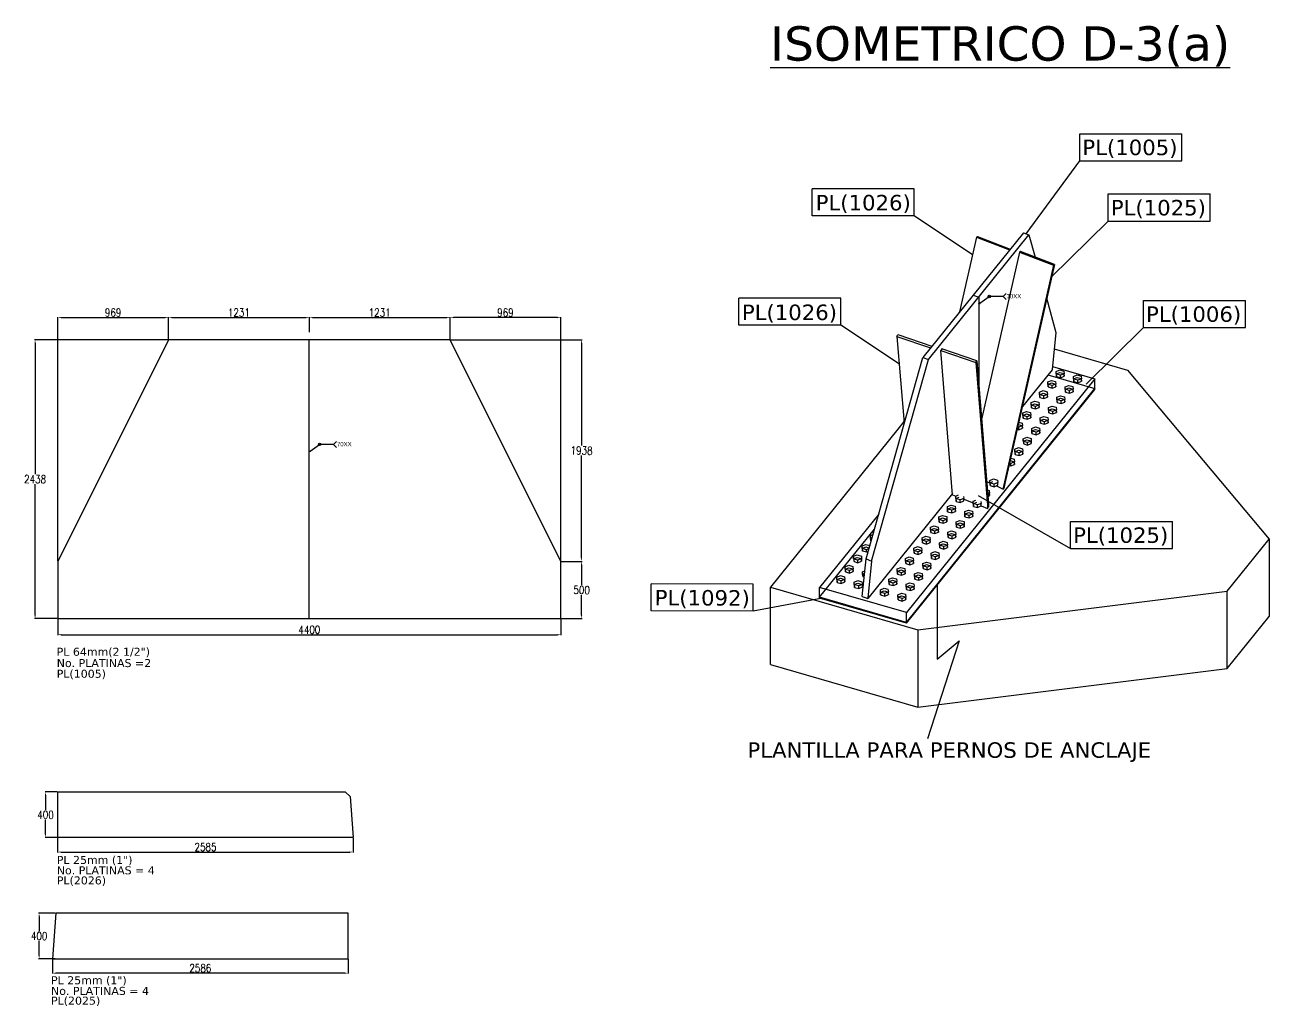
# Model space of a CAD drawing. Header units: millimetres. Extents: x 1541 to 289025, y -12015 to 47026.
# Drawn here: x 67453 to 78333, y 4007 to 12585 of the extents above; entities that cross this region are included whole.
import ezdxf
from ezdxf.enums import TextEntityAlignment as Align

# ---------------------------------------------------------------- set-up
doc = ezdxf.new("R2010")
doc.units = ezdxf.units.MM
doc.header["$LTSCALE"] = 0.1
doc.layers.get('0').update_dxf_attribs({"color": 255})
for name, color, linetype in [('COTAS', 8, 'Continuous'), ('PLATINA', 5, 'Continuous'), ('PLATINAS', 5, 'Continuous'), ('TEXTO GENERAL', 3, 'Continuous'), ('TEXTO GENRAL', 3, 'Continuous'), ('TITULO', 3, 'Continuous')]:
    doc.layers.add(name, color=color, linetype=linetype)
doc.styles.add('CNI_COTAS', font='romans.shx', dxfattribs={"width": 0.8})
doc.styles.add('ROMANS', font='DINGRAFO.SHX')
doc.styles.add('TEXTO GENERAL', font='verdana.ttf', dxfattribs={"height": 0.9})
doc.styles.add('VERDANA', font='verdana.ttf')
doc.dimstyles.new('1.3', dxfattribs={"dimscale": 0, "dimtxt": 50, "dimasz": 30, "dimexe": 4, "dimexo": 4, "dimgap": 9, "dimtad": 1, "dimdec": 0, "dimzin": 4, "dimdsep": 46, "dimtxsty": 'CNI_COTAS', "dimcen": 0, "dimclrd": 256, "dimclrt": 3, "dimadec": 0, "dimazin": 0, "dimtfac": 1, "dimtdec": 0, "dimtmove": 2, "dimatfit": 0, "dimfxl": 0.05, "dimtolj": 1, "dimtzin": 0, "dimarcsym": 0})

# ---------------------------------------------------------------- blocks, each defined once
blk = doc.blocks.new('*D3130')
at = {"layer": 'COTAS', "color": 0, "lineweight": -2, "transparency": 16777216}
for p, q in [((67735, 5880), (67629, 5880)), ((67735, 5480), (67629, 5480))]:
    blk.add_line(p, q, dxfattribs=at)
at = {"layer": 'COTAS', "lineweight": -2, "transparency": 16777216}
for p, q in [((67633, 5850), (67633, 5724)), ((67633, 5510), (67633, 5636))]:
    blk.add_line(p, q, dxfattribs=at)
at = {"layer": 'COTAS', "transparency": 16777216}
for points in [[(67628, 5850), (67638, 5850), (67633, 5880)], [(67628, 5510), (67638, 5510), (67633, 5480)]]:
    blk.add_solid(points, dxfattribs=at)
at = {"layer": 'Defpoints', "color": 0, "transparency": 16777216}
for p in [(67633, 5880), (67739, 5880), (67739, 5480)]:
    blk.add_point(p, dxfattribs=at)
at = {"layer": 'COTAS', "color": 3, "transparency": 16777216, "insert": (67633, 5680), "char_height": 70, "attachment_point": 5, "rotation": 0.2, "style": 'CNI_COTAS'}
blk.add_mtext('\\A1;400', dxfattribs=at)
blk = doc.blocks.new('*D3131')
at = {"layer": 'COTAS', "color": 0, "lineweight": -2, "transparency": 16777216}
for p, q in [((67739, 5476), (67739, 5350)), ((70324, 5476), (70324, 5350))]:
    blk.add_line(p, q, dxfattribs=at)
at = {"layer": 'COTAS', "lineweight": -2, "transparency": 16777216}
blk.add_line((67769, 5354), (70294, 5354), dxfattribs=at)
at = {"layer": 'COTAS', "transparency": 16777216}
for points in [[(67769, 5359), (67769, 5349), (67739, 5354)], [(70294, 5359), (70294, 5349), (70324, 5354)]]:
    blk.add_solid(points, dxfattribs=at)
at = {"layer": 'Defpoints', "color": 0, "transparency": 16777216}
for p in [(67739, 5480), (70324, 5480), (70324, 5354)]:
    blk.add_point(p, dxfattribs=at)
at = {"layer": 'COTAS', "color": 3, "transparency": 16777216, "insert": (69032, 5398), "char_height": 70, "attachment_point": 5, "style": 'CNI_COTAS'}
blk.add_mtext('\\A1;2585', dxfattribs=at)
blk = doc.blocks.new('*D3132')
at = {"layer": 'COTAS', "color": 0, "lineweight": -2, "ltscale": 1.5, "transparency": 16777216}
for p, q in [((67694, 4416), (67694, 4291)), ((70280, 4416), (70280, 4291))]:
    blk.add_line(p, q, dxfattribs=at)
at = {"layer": 'COTAS', "lineweight": -2, "ltscale": 1.5, "transparency": 16777216}
blk.add_line((70250, 4295), (67724, 4295), dxfattribs=at)
at = {"layer": 'COTAS', "ltscale": 1.5, "transparency": 16777216}
for points in [[(67724, 4300), (67724, 4290), (67694, 4295)], [(70250, 4300), (70250, 4290), (70280, 4295)]]:
    blk.add_solid(points, dxfattribs=at)
at = {"layer": 'Defpoints', "color": 0, "ltscale": 1.5, "transparency": 16777216}
for p in [(67694, 4420), (70280, 4420), (67694, 4295)]:
    blk.add_point(p, dxfattribs=at)
at = {"layer": 'COTAS', "color": 3, "ltscale": 1.5, "transparency": 16777216, "insert": (68987, 4339), "char_height": 70, "attachment_point": 5, "style": 'CNI_COTAS'}
blk.add_mtext('\\A1;2586', dxfattribs=at)
blk = doc.blocks.new('*D3133')
at = {"layer": 'COTAS', "color": 0, "lineweight": -2, "ltscale": 1.5, "transparency": 16777216}
for p, q in [((67718, 4820), (67573, 4820)), ((67718, 4420), (67573, 4420))]:
    blk.add_line(p, q, dxfattribs=at)
at = {"layer": 'COTAS', "lineweight": -2, "ltscale": 1.5, "transparency": 16777216}
for p, q in [((67577, 4790), (67577, 4664)), ((67577, 4450), (67577, 4576))]:
    blk.add_line(p, q, dxfattribs=at)
at = {"layer": 'COTAS', "ltscale": 1.5, "transparency": 16777216}
for points in [[(67572, 4790), (67582, 4790), (67577, 4820)], [(67572, 4450), (67582, 4450), (67577, 4420)]]:
    blk.add_solid(points, dxfattribs=at)
at = {"layer": 'Defpoints', "color": 0, "ltscale": 1.5, "transparency": 16777216}
for p in [(67722, 4820), (67577, 4420), (67722, 4420)]:
    blk.add_point(p, dxfattribs=at)
at = {"layer": 'COTAS', "color": 3, "ltscale": 1.5, "transparency": 16777216, "insert": (67577, 4620), "char_height": 70, "attachment_point": 5, "rotation": 359, "style": 'CNI_COTAS'}
blk.add_mtext('\\A1;400', dxfattribs=at)
blk = doc.blocks.new('Bolt-72233426-1631 - 1471')
at = {"color": 7, "linetype": 'Continuous'}
for p, q in [((4476, 12638), (4515, 12653)), ((4515, 12653), (4556, 12641)), ((4389, 12530), (4428, 12545)), ((4389, 12503), (4389, 12530)), ((4393, 12502), (4389, 12530)), ((4428, 12545), (4469, 12533)), ((4469, 12533), (4473, 12506)), ((4476, 12611), (4476, 12638)), ((4480, 12610), (4476, 12638)), ((4476, 12611), (4515, 12627)), ((4476, 12611), (4480, 12584)), ((4480, 12584), (4480, 12610)), ((4521, 12598), (4480, 12610)), ((4480, 12584), (4521, 12572)), ((4515, 12627), (4556, 12615)), ((4560, 12614), (4521, 12598)), ((4521, 12572), (4521, 12598)), ((4521, 12572), (4560, 12587)), ((4556, 12641), (4560, 12614)), ((4556, 12615), (4560, 12587)), ((4560, 12587), (4560, 12614)), ((4657, 12586), (4695, 12601)), ((4657, 12559), (4657, 12586)), ((4660, 12558), (4657, 12586)), ((4657, 12559), (4695, 12575)), ((4657, 12559), (4660, 12532)), ((4660, 12532), (4660, 12558)), ((4702, 12546), (4660, 12558)), ((4660, 12532), (4702, 12520)), ((4695, 12601), (4736, 12589)), ((4695, 12575), (4736, 12563)), ((4740, 12562), (4702, 12546)), ((4702, 12520), (4702, 12546)), ((4702, 12520), (4740, 12535)), ((4736, 12589), (4740, 12562)), ((4736, 12563), (4740, 12535)), ((4740, 12535), (4740, 12562)), ((4303, 12422), (4341, 12438)), ((4303, 12396), (4303, 12422)), ((4306, 12395), (4303, 12422)), ((4303, 12396), (4341, 12411)), ((4303, 12396), (4306, 12368)), ((4306, 12368), (4306, 12395)), ((4348, 12383), (4306, 12395)), ((4341, 12438), (4382, 12426)), ((4341, 12411), (4382, 12399)), ((4386, 12398), (4348, 12383)), ((4382, 12426), (4386, 12398)), ((4382, 12399), (4386, 12372)), ((4386, 12372), (4386, 12398)), ((4389, 12503), (4428, 12519)), ((4389, 12503), (4393, 12476)), ((4393, 12476), (4393, 12502)), ((4435, 12490), (4393, 12502)), ((4393, 12476), (4435, 12464)), ((4428, 12519), (4469, 12507)), ((4473, 12506), (4435, 12490)), ((4435, 12464), (4435, 12490)), ((4435, 12464), (4473, 12479)), ((4469, 12507), (4473, 12479)), ((4473, 12479), (4473, 12506)), ((4570, 12478), (4608, 12493)), ((4570, 12451), (4570, 12478)), ((4573, 12450), (4570, 12478)), ((4570, 12451), (4608, 12467)), ((4570, 12451), (4573, 12424)), ((4573, 12424), (4573, 12450)), ((4615, 12438), (4573, 12450)), ((4573, 12424), (4615, 12412)), ((4608, 12493), (4649, 12481)), ((4608, 12467), (4649, 12455)), ((4653, 12454), (4615, 12438)), ((4615, 12412), (4615, 12438)), ((4615, 12412), (4653, 12427)), ((4649, 12481), (4653, 12454)), ((4649, 12455), (4653, 12427)), ((4653, 12427), (4653, 12454)), ((4216, 12314), (4254, 12330)), ((4216, 12288), (4216, 12314)), ((4219, 12287), (4216, 12314)), ((4216, 12288), (4254, 12303)), ((4216, 12288), (4219, 12260)), ((4219, 12260), (4219, 12287)), ((4261, 12275), (4219, 12287)), ((4254, 12330), (4295, 12318)), ((4254, 12303), (4295, 12291)), ((4299, 12290), (4261, 12275)), ((4261, 12248), (4261, 12275)), ((4261, 12248), (4299, 12264)), ((4295, 12318), (4299, 12290)), ((4295, 12291), (4299, 12264)), ((4299, 12264), (4299, 12290)), ((4306, 12368), (4348, 12356)), ((4348, 12356), (4348, 12383)), ((4348, 12356), (4386, 12372)), ((4396, 12262), (4434, 12278)), ((4396, 12236), (4396, 12262)), ((4399, 12235), (4396, 12262)), ((4434, 12278), (4476, 12266)), ((4476, 12266), (4479, 12238)), ((4483, 12370), (4521, 12386)), ((4483, 12344), (4483, 12370)), ((4486, 12343), (4483, 12370)), ((4483, 12344), (4521, 12359)), ((4483, 12344), (4486, 12316)), ((4486, 12316), (4486, 12343)), ((4528, 12331), (4486, 12343)), ((4486, 12316), (4528, 12304)), ((4521, 12386), (4563, 12374)), ((4521, 12359), (4563, 12347)), ((4566, 12346), (4528, 12331)), ((4528, 12304), (4528, 12331)), ((4528, 12304), (4566, 12320)), ((4563, 12374), (4566, 12346)), ((4563, 12347), (4566, 12320)), ((4566, 12320), (4566, 12346)), ((4129, 12207), (4167, 12222)), ((4129, 12180), (4129, 12207)), ((4132, 12179), (4129, 12207)), ((4129, 12180), (4167, 12196)), ((4129, 12180), (4132, 12153)), ((4132, 12153), (4132, 12179)), ((4174, 12167), (4132, 12179)), ((4132, 12153), (4174, 12141)), ((4167, 12222), (4209, 12210)), ((4167, 12196), (4209, 12184)), ((4212, 12183), (4174, 12167)), ((4174, 12141), (4174, 12167)), ((4174, 12141), (4212, 12156)), ((4209, 12210), (4212, 12183)), ((4209, 12184), (4212, 12156)), ((4212, 12156), (4212, 12183)), ((4219, 12260), (4261, 12248)), ((4309, 12155), (4347, 12170)), ((4309, 12128), (4309, 12155)), ((4312, 12127), (4309, 12155)), ((4309, 12128), (4347, 12144)), ((4347, 12170), (4389, 12158)), ((4347, 12144), (4389, 12132)), ((4389, 12158), (4392, 12131)), ((4396, 12236), (4434, 12251)), ((4396, 12236), (4399, 12208)), ((4399, 12208), (4399, 12235)), ((4441, 12223), (4399, 12235)), ((4399, 12208), (4441, 12196)), ((4434, 12251), (4476, 12239)), ((4479, 12238), (4441, 12223)), ((4441, 12196), (4441, 12223)), ((4441, 12196), (4479, 12212)), ((4476, 12239), (4479, 12212)), ((4479, 12212), (4479, 12238)), ((4072, 12037), (4087, 12033)), ((4087, 12059), (4078, 12062)), ((4083, 12087), (4122, 12076)), ((4125, 12075), (4087, 12059)), ((4087, 12033), (4087, 12059)), ((4087, 12033), (4125, 12048)), ((4089, 12112), (4122, 12102)), ((4122, 12102), (4125, 12075)), ((4122, 12076), (4125, 12048)), ((4125, 12048), (4125, 12075)), ((4222, 12047), (4260, 12062)), ((4222, 12020), (4222, 12047)), ((4225, 12019), (4222, 12047)), ((4222, 12020), (4260, 12036)), ((4222, 12020), (4225, 11993)), ((4225, 11993), (4225, 12019)), ((4267, 12007), (4225, 12019)), ((4260, 12062), (4302, 12050)), ((4260, 12036), (4302, 12024)), ((4305, 12023), (4267, 12007)), ((4267, 11981), (4267, 12007)), ((4302, 12050), (4305, 12023)), ((4302, 12024), (4305, 11996)), ((4305, 11996), (4305, 12023)), ((4309, 12128), (4312, 12101)), ((4312, 12101), (4312, 12127)), ((4354, 12115), (4312, 12127)), ((4312, 12101), (4354, 12089)), ((4392, 12131), (4354, 12115)), ((4354, 12089), (4354, 12115)), ((4354, 12089), (4392, 12104)), ((4389, 12132), (4392, 12104)), ((4392, 12104), (4392, 12131)), ((4135, 11939), (4173, 11955)), ((4135, 11913), (4135, 11939)), ((4139, 11911), (4135, 11939)), ((4135, 11913), (4173, 11928)), ((4135, 11913), (4139, 11885)), ((4139, 11885), (4139, 11911)), ((4180, 11899), (4139, 11911)), ((4139, 11885), (4180, 11873)), ((4173, 11955), (4215, 11943)), ((4173, 11928), (4215, 11916)), ((4218, 11915), (4180, 11899)), ((4180, 11873), (4180, 11899)), ((4180, 11873), (4218, 11889)), ((4215, 11943), (4218, 11915)), ((4215, 11916), (4218, 11889)), ((4218, 11889), (4218, 11915)), ((4225, 11993), (4267, 11981)), ((4267, 11981), (4305, 11996)), ((4048, 11831), (4086, 11847)), ((4048, 11805), (4048, 11831)), ((4052, 11804), (4048, 11831)), ((4048, 11805), (4086, 11820)), ((4048, 11805), (4052, 11777)), ((4052, 11777), (4052, 11804)), ((4093, 11792), (4052, 11804)), ((4052, 11777), (4093, 11765)), ((4086, 11847), (4128, 11835)), ((4086, 11820), (4128, 11808)), ((4131, 11807), (4093, 11792)), ((4093, 11765), (4093, 11792)), ((4093, 11765), (4131, 11781)), ((4128, 11835), (4131, 11807)), ((4128, 11808), (4131, 11781)), ((4131, 11781), (4131, 11807)), ((3987, 11663), (4006, 11657)), ((4006, 11684), (3993, 11688)), ((3998, 11712), (4000, 11713)), ((4000, 11713), (4041, 11701)), ((4004, 11738), (4041, 11727)), ((4045, 11699), (4006, 11684)), ((4006, 11657), (4006, 11684)), ((4006, 11657), (4045, 11673)), ((4041, 11727), (4045, 11699)), ((4041, 11701), (4045, 11673)), ((4045, 11673), (4045, 11699)), ((3788, 11508), (3826, 11523)), ((3788, 11481), (3788, 11508)), ((3791, 11480), (3788, 11508)), ((3788, 11481), (3820, 11495)), ((3826, 11523), (3867, 11511)), ((3867, 11511), (3871, 11484)), ((3761, 11409), (3781, 11404)), ((3763, 11382), (3781, 11377)), ((3784, 11376), (3764, 11368)), ((3781, 11404), (3784, 11376)), ((3781, 11377), (3784, 11350)), ((3784, 11350), (3784, 11376)), ((3788, 11481), (3791, 11454)), ((3791, 11454), (3791, 11480)), ((3833, 11468), (3791, 11480)), ((3791, 11454), (3833, 11442)), ((3871, 11484), (3833, 11468)), ((3833, 11442), (3833, 11468)), ((3833, 11442), (3871, 11457)), ((3871, 11457), (3868, 11481)), ((3871, 11457), (3871, 11484)), ((3347, 11236), (3385, 11252)), ((3347, 11210), (3347, 11236)), ((3350, 11209), (3347, 11236)), ((3385, 11252), (3427, 11240)), ((3427, 11240), (3430, 11212)), ((3434, 11344), (3462, 11356)), ((3434, 11318), (3434, 11344)), ((3437, 11317), (3434, 11344)), ((3434, 11318), (3471, 11333)), ((3434, 11318), (3437, 11290)), ((3437, 11290), (3437, 11317)), ((3479, 11305), (3437, 11317)), ((3437, 11290), (3479, 11278)), ((3517, 11320), (3479, 11305)), ((3479, 11278), (3479, 11305)), ((3479, 11278), (3517, 11294)), ((3514, 11341), (3517, 11320)), ((3517, 11294), (3514, 11321)), ((3517, 11294), (3517, 11320)), ((3614, 11292), (3642, 11304)), ((3614, 11266), (3614, 11292)), ((3617, 11265), (3614, 11292)), ((3614, 11266), (3652, 11281)), ((3614, 11266), (3617, 11238)), ((3617, 11238), (3617, 11265)), ((3659, 11253), (3617, 11265)), ((3617, 11238), (3659, 11226)), ((3697, 11268), (3659, 11253)), ((3659, 11226), (3659, 11253)), ((3659, 11226), (3697, 11242)), ((3697, 11242), (3694, 11269)), ((3695, 11289), (3697, 11268)), ((3697, 11242), (3697, 11268)), ((3766, 11342), (3784, 11350)), ((3260, 11129), (3298, 11144)), ((3260, 11102), (3260, 11129)), ((3263, 11101), (3260, 11129)), ((3260, 11102), (3298, 11118)), ((3260, 11102), (3263, 11075)), ((3263, 11075), (3263, 11101)), ((3305, 11089), (3263, 11101)), ((3298, 11144), (3340, 11132)), ((3298, 11118), (3340, 11106)), ((3343, 11105), (3305, 11089)), ((3340, 11132), (3343, 11105)), ((3340, 11106), (3343, 11078)), ((3343, 11078), (3343, 11105)), ((3347, 11210), (3385, 11226)), ((3347, 11210), (3350, 11182)), ((3350, 11182), (3350, 11209)), ((3392, 11197), (3350, 11209)), ((3350, 11182), (3392, 11170)), ((3385, 11226), (3427, 11214)), ((3430, 11212), (3392, 11197)), ((3392, 11170), (3392, 11197)), ((3392, 11170), (3430, 11186)), ((3427, 11214), (3430, 11186)), ((3430, 11186), (3430, 11212)), ((3527, 11185), (3565, 11200)), ((3527, 11158), (3527, 11185)), ((3530, 11157), (3527, 11185)), ((3527, 11158), (3565, 11174)), ((3527, 11158), (3530, 11131)), ((3530, 11131), (3530, 11157)), ((3572, 11145), (3530, 11157)), ((3530, 11131), (3572, 11118)), ((3565, 11200), (3607, 11188)), ((3565, 11174), (3607, 11162)), ((3610, 11160), (3572, 11145)), ((3572, 11118), (3572, 11145)), ((3572, 11118), (3610, 11134)), ((3607, 11188), (3610, 11160)), ((3607, 11162), (3610, 11134)), ((3610, 11134), (3610, 11160)), ((3173, 11021), (3211, 11036)), ((3173, 10994), (3173, 11021)), ((3176, 10993), (3173, 11021)), ((3173, 10994), (3211, 11010)), ((3173, 10994), (3176, 10967)), ((3176, 10967), (3176, 10993)), ((3218, 10981), (3176, 10993)), ((3211, 11036), (3253, 11024)), ((3211, 11010), (3253, 10998)), ((3256, 10997), (3218, 10981)), ((3218, 10955), (3218, 10981)), ((3253, 11024), (3256, 10997)), ((3253, 10998), (3256, 10970)), ((3256, 10970), (3256, 10997)), ((3263, 11075), (3305, 11063)), ((3305, 11063), (3305, 11089)), ((3305, 11063), (3343, 11078)), ((3353, 10969), (3391, 10984)), ((3391, 10984), (3433, 10972)), ((3433, 10972), (3436, 10945)), ((3440, 11077), (3478, 11092)), ((3440, 11050), (3440, 11077)), ((3443, 11049), (3440, 11077)), ((3440, 11050), (3478, 11066)), ((3440, 11050), (3443, 11023)), ((3443, 11023), (3443, 11049)), ((3485, 11037), (3443, 11049)), ((3443, 11023), (3485, 11011)), ((3478, 11092), (3520, 11080)), ((3478, 11066), (3520, 11054)), ((3523, 11053), (3485, 11037)), ((3485, 11011), (3485, 11037)), ((3485, 11011), (3523, 11026)), ((3520, 11080), (3523, 11053)), ((3520, 11054), (3523, 11026)), ((3523, 11026), (3523, 11053)), ((2462, 10828), (2500, 10843)), ((2500, 10843), (2542, 10831)), ((2549, 10935), (2575, 10946)), ((2549, 10909), (2549, 10935)), ((2552, 10908), (2549, 10935)), ((2566, 10916), (2549, 10909)), ((2552, 10881), (2549, 10909)), ((2552, 10881), (2552, 10908)), ((2563, 10905), (2552, 10908)), ((2556, 10880), (2552, 10881)), ((3086, 10913), (3124, 10929)), ((3086, 10887), (3086, 10913)), ((3090, 10886), (3086, 10913)), ((3086, 10887), (3124, 10902)), ((3086, 10887), (3090, 10859)), ((3090, 10859), (3090, 10886)), ((3131, 10874), (3090, 10886)), ((3090, 10859), (3131, 10847)), ((3124, 10929), (3166, 10917)), ((3124, 10902), (3166, 10890)), ((3169, 10889), (3131, 10874)), ((3131, 10847), (3131, 10874)), ((3131, 10847), (3169, 10863)), ((3166, 10917), (3169, 10889)), ((3166, 10890), (3169, 10863)), ((3169, 10863), (3169, 10889)), ((3176, 10967), (3218, 10955)), ((3218, 10955), (3256, 10970)), ((3266, 10861), (3304, 10877)), ((3266, 10835), (3266, 10861)), ((3270, 10834), (3266, 10861)), ((3266, 10835), (3304, 10850)), ((3304, 10877), (3346, 10865)), ((3304, 10850), (3346, 10838)), ((3346, 10865), (3349, 10837)), ((3353, 10942), (3353, 10969)), ((3357, 10941), (3353, 10969)), ((3353, 10942), (3391, 10958)), ((3353, 10942), (3357, 10915)), ((3357, 10915), (3357, 10941)), ((3398, 10929), (3357, 10941)), ((3357, 10915), (3398, 10903)), ((3391, 10958), (3433, 10946)), ((3436, 10945), (3398, 10929)), ((3398, 10903), (3398, 10929)), ((3398, 10903), (3436, 10918)), ((3433, 10946), (3436, 10918)), ((3436, 10918), (3436, 10945)), ((2375, 10720), (2413, 10735)), ((2375, 10693), (2375, 10720)), ((2379, 10692), (2375, 10720)), ((2413, 10735), (2455, 10723)), ((2455, 10723), (2458, 10696)), ((2462, 10801), (2462, 10828)), ((2465, 10800), (2462, 10828)), ((2462, 10801), (2500, 10817)), ((2462, 10801), (2465, 10774)), ((2465, 10774), (2465, 10800)), ((2507, 10788), (2465, 10800)), ((2507, 10762), (2465, 10774)), ((2500, 10817), (2535, 10806)), ((2533, 10799), (2507, 10788)), ((2507, 10762), (2507, 10788)), ((2525, 10769), (2507, 10762)), ((2542, 10831), (2542, 10830)), ((2912, 10698), (2951, 10713)), ((2951, 10713), (2992, 10701)), ((2999, 10805), (3037, 10821)), ((2999, 10779), (2999, 10805)), ((3003, 10778), (2999, 10805)), ((2999, 10779), (3037, 10794)), ((2999, 10779), (3003, 10751)), ((3003, 10751), (3003, 10778)), ((3044, 10766), (3003, 10778)), ((3003, 10751), (3044, 10739)), ((3037, 10821), (3079, 10809)), ((3037, 10794), (3079, 10782)), ((3082, 10781), (3044, 10766)), ((3044, 10739), (3044, 10766)), ((3044, 10739), (3082, 10755)), ((3079, 10809), (3082, 10781)), ((3079, 10782), (3082, 10755)), ((3082, 10755), (3082, 10781)), ((3179, 10753), (3218, 10769)), ((3179, 10727), (3179, 10753)), ((3183, 10726), (3179, 10753)), ((3179, 10727), (3218, 10742)), ((3179, 10727), (3183, 10699)), ((3183, 10699), (3183, 10726)), ((3224, 10714), (3183, 10726)), ((3218, 10769), (3259, 10757)), ((3218, 10742), (3259, 10730)), ((3263, 10729), (3224, 10714)), ((3224, 10687), (3224, 10714)), ((3259, 10757), (3263, 10729)), ((3259, 10730), (3263, 10703)), ((3263, 10703), (3263, 10729)), ((3266, 10835), (3270, 10807)), ((3270, 10807), (3270, 10834)), ((3311, 10822), (3270, 10834)), ((3270, 10807), (3311, 10795)), ((3349, 10837), (3311, 10822)), ((3311, 10795), (3311, 10822)), ((3311, 10795), (3349, 10811)), ((3346, 10838), (3349, 10811)), ((3349, 10811), (3349, 10837)), ((2288, 10612), (2326, 10628)), ((2288, 10586), (2288, 10612)), ((2292, 10584), (2288, 10612)), ((2288, 10586), (2326, 10601)), ((2288, 10586), (2292, 10558)), ((2292, 10558), (2292, 10584)), ((2333, 10572), (2292, 10584)), ((2326, 10628), (2368, 10616)), ((2326, 10601), (2368, 10589)), ((2371, 10588), (2333, 10572)), ((2368, 10616), (2371, 10588)), ((2368, 10589), (2371, 10562)), ((2371, 10562), (2371, 10588)), ((2375, 10693), (2413, 10709)), ((2375, 10693), (2379, 10666)), ((2379, 10666), (2379, 10692)), ((2420, 10680), (2379, 10692)), ((2379, 10666), (2420, 10654)), ((2413, 10709), (2455, 10697)), ((2458, 10696), (2420, 10680)), ((2420, 10654), (2420, 10680)), ((2420, 10654), (2458, 10669)), ((2455, 10697), (2458, 10669)), ((2458, 10669), (2458, 10696)), ((2825, 10590), (2864, 10605)), ((2825, 10563), (2825, 10590)), ((2829, 10562), (2825, 10590)), ((2864, 10605), (2905, 10593)), ((2905, 10593), (2909, 10566)), ((2912, 10671), (2912, 10698)), ((2916, 10670), (2912, 10698)), ((2912, 10671), (2951, 10687)), ((2912, 10671), (2916, 10644)), ((2916, 10644), (2916, 10670)), ((2957, 10658), (2916, 10670)), ((2916, 10644), (2957, 10632)), ((2951, 10687), (2992, 10675)), ((2996, 10674), (2957, 10658)), ((2957, 10632), (2957, 10658)), ((2957, 10632), (2996, 10647)), ((2992, 10701), (2996, 10674)), ((2992, 10675), (2996, 10647)), ((2996, 10647), (2996, 10674)), ((3093, 10646), (3131, 10661)), ((3093, 10619), (3093, 10646)), ((3096, 10618), (3093, 10646)), ((3093, 10619), (3131, 10635)), ((3093, 10619), (3096, 10592)), ((3096, 10592), (3096, 10618)), ((3138, 10606), (3096, 10618)), ((3096, 10592), (3138, 10580)), ((3131, 10661), (3172, 10649)), ((3131, 10635), (3172, 10623)), ((3176, 10622), (3138, 10606)), ((3138, 10580), (3138, 10606)), ((3138, 10580), (3176, 10595)), ((3172, 10649), (3176, 10622)), ((3172, 10623), (3176, 10595)), ((3176, 10595), (3176, 10622)), ((3183, 10699), (3224, 10687)), ((3224, 10687), (3263, 10703)), ((2201, 10504), (2240, 10520)), ((2201, 10478), (2201, 10504)), ((2205, 10477), (2201, 10504)), ((2201, 10478), (2240, 10493)), ((2201, 10478), (2205, 10450)), ((2205, 10450), (2205, 10477)), ((2246, 10465), (2205, 10477)), ((2240, 10520), (2281, 10508)), ((2240, 10493), (2281, 10481)), ((2285, 10480), (2246, 10465)), ((2246, 10438), (2246, 10465)), ((2281, 10508), (2285, 10480)), ((2281, 10481), (2285, 10454)), ((2285, 10454), (2285, 10480)), ((2292, 10558), (2333, 10546)), ((2333, 10546), (2333, 10572)), ((2333, 10546), (2371, 10562)), ((2381, 10452), (2420, 10468)), ((2420, 10468), (2461, 10456)), ((2461, 10456), (2465, 10428)), ((2468, 10560), (2491, 10569)), ((2468, 10534), (2468, 10560)), ((2472, 10532), (2468, 10560)), ((2468, 10534), (2488, 10542)), ((2472, 10506), (2468, 10534)), ((2472, 10506), (2472, 10532)), ((2487, 10528), (2472, 10532)), ((2484, 10502), (2472, 10506)), ((2739, 10482), (2777, 10498)), ((2739, 10456), (2739, 10482)), ((2742, 10454), (2739, 10482)), ((2739, 10456), (2777, 10471)), ((2739, 10456), (2742, 10428)), ((2777, 10498), (2818, 10486)), ((2777, 10471), (2818, 10459)), ((2822, 10458), (2784, 10442)), ((2818, 10486), (2822, 10458)), ((2818, 10459), (2822, 10432)), ((2822, 10432), (2822, 10458)), ((2825, 10563), (2864, 10579)), ((2825, 10563), (2829, 10536)), ((2829, 10536), (2829, 10562)), ((2871, 10550), (2829, 10562)), ((2829, 10536), (2871, 10524)), ((2864, 10579), (2905, 10567)), ((2909, 10566), (2871, 10550)), ((2871, 10524), (2871, 10550)), ((2871, 10524), (2909, 10539)), ((2905, 10567), (2909, 10539)), ((2909, 10539), (2909, 10566)), ((3006, 10538), (3044, 10553)), ((3006, 10511), (3006, 10538)), ((3009, 10510), (3006, 10538)), ((3006, 10511), (3044, 10527)), ((3006, 10511), (3009, 10484)), ((3009, 10484), (3009, 10510)), ((3051, 10498), (3009, 10510)), ((3009, 10484), (3051, 10472)), ((3044, 10553), (3085, 10541)), ((3044, 10527), (3085, 10515)), ((3089, 10514), (3051, 10498)), ((3051, 10472), (3051, 10498)), ((3051, 10472), (3089, 10487)), ((3085, 10541), (3089, 10514)), ((3085, 10515), (3089, 10487)), ((3089, 10487), (3089, 10514)), ((2205, 10450), (2246, 10438)), ((2246, 10438), (2285, 10454)), ((2381, 10426), (2381, 10452)), ((2385, 10425), (2381, 10452)), ((2381, 10426), (2420, 10441)), ((2381, 10426), (2385, 10398)), ((2385, 10398), (2385, 10425)), ((2427, 10413), (2385, 10425)), ((2385, 10398), (2427, 10386)), ((2420, 10441), (2461, 10429)), ((2465, 10428), (2427, 10413)), ((2427, 10386), (2427, 10413)), ((2427, 10386), (2465, 10402)), ((2461, 10429), (2465, 10402)), ((2465, 10402), (2465, 10428)), ((2652, 10374), (2690, 10390)), ((2652, 10348), (2652, 10374)), ((2655, 10347), (2652, 10374)), ((2652, 10348), (2690, 10363)), ((2652, 10348), (2655, 10320)), ((2655, 10320), (2655, 10347)), ((2697, 10335), (2655, 10347)), ((2690, 10390), (2731, 10378)), ((2690, 10363), (2731, 10351)), ((2735, 10350), (2697, 10335)), ((2697, 10308), (2697, 10335)), ((2731, 10378), (2735, 10350)), ((2731, 10351), (2735, 10324)), ((2735, 10324), (2735, 10350)), ((2742, 10428), (2742, 10454)), ((2784, 10442), (2742, 10454)), ((2742, 10428), (2784, 10416)), ((2784, 10416), (2784, 10442)), ((2784, 10416), (2822, 10432)), ((2832, 10322), (2870, 10338)), ((2870, 10338), (2912, 10326)), ((2919, 10430), (2957, 10446)), ((2919, 10404), (2919, 10430)), ((2922, 10402), (2919, 10430)), ((2919, 10404), (2957, 10419)), ((2919, 10404), (2922, 10376)), ((2922, 10376), (2922, 10402)), ((2964, 10390), (2922, 10402)), ((2922, 10376), (2964, 10364)), ((2957, 10446), (2999, 10434)), ((2957, 10419), (2999, 10407)), ((3002, 10406), (2964, 10390)), ((2964, 10364), (2964, 10390)), ((2964, 10364), (3002, 10380)), ((2999, 10434), (3002, 10406)), ((2999, 10407), (3002, 10380)), ((3002, 10380), (3002, 10406)), ((2655, 10320), (2697, 10308)), ((2697, 10308), (2735, 10324)), ((2832, 10296), (2832, 10322)), ((2835, 10295), (2832, 10322)), ((2832, 10296), (2870, 10311)), ((2832, 10296), (2835, 10268)), ((2835, 10268), (2835, 10295)), ((2877, 10283), (2835, 10295)), ((2835, 10268), (2877, 10256)), ((2870, 10311), (2912, 10299)), ((2915, 10298), (2877, 10283)), ((2877, 10256), (2877, 10283)), ((2877, 10256), (2915, 10272)), ((2912, 10326), (2915, 10298)), ((2912, 10299), (2915, 10272)), ((2915, 10272), (2915, 10298))]:
    blk.add_line(p, q, dxfattribs=at)
blk = doc.blocks.new('SOLDADURA ALREDEDOR 1')
h = blk.add_hatch(color=256)
h.dxf.hatch_style = 1
h.paths.add_polyline_path([(4573.7, 3619.4), (4577.4, 3614.2), (4571, 3613.6)])
for p in [(4575.6, 3616.8), (4689.2, 3649.2)]:
    blk.add_line(p, (4621.9, 3649.2))
blk.add_lwpolyline([(4571, 3613.6), (4573.7, 3619.4), (4577.4, 3614.2)], close=True)
blk.add_lwpolyline([(4703.9, 3634.4), (4689.2, 3649.2), (4703.9, 3664)])
blk.add_circle((4621.9, 3649.2), 5.81)
at = {"layer": 'TITULO', "style": 'ROMANS'}
blk.add_text('70XX', height=21, dxfattribs=at).set_placement((4705.4, 3640))
blk = doc.blocks.new('*D2938')
at = {"layer": 'COTAS', "color": 0, "lineweight": -2, "transparency": 16777216}
for p, q in [((69940, 9899), (69940, 10030)), ((71171, 9837), (71171, 10030))]:
    blk.add_line(p, q, dxfattribs=at)
at = {"layer": 'COTAS', "lineweight": -2, "transparency": 16777216}
blk.add_line((69970, 10026), (71141, 10026), dxfattribs=at)
at = {"layer": 'COTAS', "transparency": 16777216}
for points in [[(69970, 10031), (69970, 10021), (69940, 10026)], [(71141, 10031), (71141, 10021), (71171, 10026)]]:
    blk.add_solid(points, dxfattribs=at)
at = {"layer": 'Defpoints', "color": 0, "transparency": 16777216}
for p in [(71171, 10026), (69940, 9895), (71171, 9833)]:
    blk.add_point(p, dxfattribs=at)
at = {"layer": 'COTAS', "color": 3, "transparency": 16777216, "insert": (70555, 10070), "char_height": 70, "attachment_point": 5, "style": 'CNI_COTAS'}
blk.add_mtext('\\A1;1231', dxfattribs=at)
blk = doc.blocks.new('*D2939')
at = {"layer": 'COTAS', "color": 0, "lineweight": -2, "transparency": 16777216}
for p, q in [((68709, 9837), (68709, 10030)), ((69940, 9899), (69940, 10030))]:
    blk.add_line(p, q, dxfattribs=at)
at = {"layer": 'COTAS', "lineweight": -2, "transparency": 16777216}
blk.add_line((68739, 10026), (69910, 10026), dxfattribs=at)
at = {"layer": 'COTAS', "transparency": 16777216}
for points in [[(68739, 10031), (68739, 10021), (68709, 10026)], [(69910, 10031), (69910, 10021), (69940, 10026)]]:
    blk.add_solid(points, dxfattribs=at)
at = {"layer": 'Defpoints', "color": 0, "transparency": 16777216}
for p in [(69940, 10026), (68709, 9833), (69940, 9895)]:
    blk.add_point(p, dxfattribs=at)
at = {"layer": 'COTAS', "color": 3, "transparency": 16777216, "insert": (69324, 10070), "char_height": 70, "attachment_point": 5, "style": 'CNI_COTAS'}
blk.add_mtext('\\A1;1231', dxfattribs=at)
blk = doc.blocks.new('*D2477')
at = {"layer": 'COTAS', "color": 0, "lineweight": -2, "transparency": 16777216}
for p, q in [((71175, 9833), (72325, 9833)), ((72144, 7895), (72325, 7895))]:
    blk.add_line(p, q, dxfattribs=at)
at = {"layer": 'COTAS', "lineweight": -2, "transparency": 16777216}
for p, q in [((72321, 9803), (72321, 8908)), ((72321, 7925), (72321, 8820))]:
    blk.add_line(p, q, dxfattribs=at)
at = {"layer": 'COTAS', "transparency": 16777216}
for points in [[(72316, 9803), (72326, 9803), (72321, 9833)], [(72316, 7925), (72326, 7925), (72321, 7895)]]:
    blk.add_solid(points, dxfattribs=at)
at = {"layer": 'Defpoints', "color": 0, "transparency": 16777216}
for p in [(71171, 9833), (72140, 7895), (72321, 7895)]:
    blk.add_point(p, dxfattribs=at)
at = {"layer": 'COTAS', "color": 3, "transparency": 16777216, "insert": (72321, 8864), "char_height": 70, "attachment_point": 5, "rotation": 359, "style": 'CNI_COTAS'}
blk.add_mtext('\\A1;1938', dxfattribs=at)
blk = doc.blocks.new('*D2478')
at = {"layer": 'COTAS', "color": 0, "lineweight": -2, "transparency": 16777216}
for p, q in [((68705, 9833), (67538, 9833)), ((67736, 7395), (67538, 7395))]:
    blk.add_line(p, q, dxfattribs=at)
at = {"layer": 'COTAS', "lineweight": -2, "transparency": 16777216}
for p, q in [((67542, 9803), (67542, 8658)), ((67542, 7425), (67542, 8570))]:
    blk.add_line(p, q, dxfattribs=at)
at = {"layer": 'COTAS', "transparency": 16777216}
for points in [[(67537, 9803), (67547, 9803), (67542, 9833)], [(67537, 7425), (67547, 7425), (67542, 7395)]]:
    blk.add_solid(points, dxfattribs=at)
at = {"layer": 'Defpoints', "color": 0, "transparency": 16777216}
for p in [(67542, 9833), (68709, 9833), (67740, 7395)]:
    blk.add_point(p, dxfattribs=at)
at = {"layer": 'COTAS', "color": 3, "transparency": 16777216, "insert": (67542, 8614), "char_height": 70, "attachment_point": 5, "rotation": 359, "style": 'CNI_COTAS'}
blk.add_mtext('\\A1;2438', dxfattribs=at)
blk = doc.blocks.new('*D2940')
at = {"layer": 'COTAS', "color": 0, "lineweight": -2, "transparency": 16777216}
for p, q in [((67740, 7391), (67740, 7250)), ((72140, 7391), (72140, 7250))]:
    blk.add_line(p, q, dxfattribs=at)
at = {"layer": 'COTAS', "lineweight": -2, "transparency": 16777216}
blk.add_line((67770, 7254), (72110, 7254), dxfattribs=at)
at = {"layer": 'COTAS', "transparency": 16777216}
for points in [[(67770, 7259), (67770, 7249), (67740, 7254)], [(72110, 7259), (72110, 7249), (72140, 7254)]]:
    blk.add_solid(points, dxfattribs=at)
at = {"layer": 'Defpoints', "color": 0, "transparency": 16777216}
for p in [(67740, 7395), (72140, 7395), (72140, 7254)]:
    blk.add_point(p, dxfattribs=at)
at = {"layer": 'COTAS', "color": 3, "transparency": 16777216, "insert": (69940, 7298), "char_height": 70, "attachment_point": 5, "style": 'CNI_COTAS'}
blk.add_mtext('\\A1;4400', dxfattribs=at)
blk = doc.blocks.new('*D2941')
at = {"layer": 'COTAS', "color": 0, "lineweight": -2, "transparency": 16777216}
for p, q in [((72144, 7895), (72325, 7895)), ((72144, 7395), (72325, 7395))]:
    blk.add_line(p, q, dxfattribs=at)
at = {"layer": 'COTAS', "lineweight": -2, "transparency": 16777216}
for p, q in [((72321, 7865), (72321, 7689)), ((72321, 7425), (72321, 7601))]:
    blk.add_line(p, q, dxfattribs=at)
at = {"layer": 'COTAS', "transparency": 16777216}
for points in [[(72316, 7865), (72326, 7865), (72321, 7895)], [(72316, 7425), (72326, 7425), (72321, 7395)]]:
    blk.add_solid(points, dxfattribs=at)
at = {"layer": 'Defpoints', "color": 0, "transparency": 16777216}
for p in [(72140, 7895), (72321, 7895), (72140, 7395)]:
    blk.add_point(p, dxfattribs=at)
at = {"layer": 'COTAS', "color": 3, "transparency": 16777216, "insert": (72321, 7645), "char_height": 70, "attachment_point": 5, "rotation": 359, "style": 'CNI_COTAS'}
blk.add_mtext('\\A1;500', dxfattribs=at)
blk = doc.blocks.new('*D2479')
at = {"layer": 'COTAS', "color": 0, "lineweight": -2, "transparency": 16777216}
for p, q in [((67740, 7899), (67740, 10030)), ((68709, 9837), (68709, 10030))]:
    blk.add_line(p, q, dxfattribs=at)
at = {"layer": 'COTAS', "lineweight": -2, "transparency": 16777216}
blk.add_line((67770, 10026), (68679, 10026), dxfattribs=at)
at = {"layer": 'COTAS', "transparency": 16777216}
for points in [[(67770, 10031), (67770, 10021), (67740, 10026)], [(68679, 10031), (68679, 10021), (68709, 10026)]]:
    blk.add_solid(points, dxfattribs=at)
at = {"layer": 'Defpoints', "color": 0, "transparency": 16777216}
for p in [(68709, 10026), (68709, 9833), (67740, 7895)]:
    blk.add_point(p, dxfattribs=at)
at = {"layer": 'COTAS', "color": 3, "transparency": 16777216, "insert": (68224, 10070), "char_height": 70, "attachment_point": 5, "style": 'CNI_COTAS'}
blk.add_mtext('\\A1;969', dxfattribs=at)
blk = doc.blocks.new('*D2480')
at = {"layer": 'COTAS', "color": 0, "lineweight": -2, "transparency": 16777216}
for p, q in [((71171, 9837), (71171, 10030)), ((72140, 7399), (72140, 10030))]:
    blk.add_line(p, q, dxfattribs=at)
at = {"layer": 'COTAS', "lineweight": -2, "transparency": 16777216}
blk.add_line((72110, 10026), (71201, 10026), dxfattribs=at)
at = {"layer": 'COTAS', "transparency": 16777216}
for points in [[(71201, 10031), (71201, 10021), (71171, 10026)], [(72110, 10031), (72110, 10021), (72140, 10026)]]:
    blk.add_solid(points, dxfattribs=at)
at = {"layer": 'Defpoints', "color": 0, "transparency": 16777216}
for p in [(71171, 10026), (71171, 9833), (72140, 7395)]:
    blk.add_point(p, dxfattribs=at)
at = {"layer": 'COTAS', "color": 3, "transparency": 16777216, "insert": (71655, 10070), "char_height": 70, "attachment_point": 5, "style": 'CNI_COTAS'}
blk.add_mtext('\\A1;969', dxfattribs=at)
blk = doc.blocks.new('A$Cabe98760')
at = {"color": 7, "linetype": 'Continuous'}
for p, q in [((76677.7, 11397.4), (76677.7, 11634)), ((76677.7, 11634), (77569.5, 11634)), ((77569.5, 11397.4), (77569.5, 11634)), ((76208.9, 10759.8), (76677.7, 11397.4)), ((76677.7, 11397.4), (77569.5, 11397.4)), ((75228.4, 11153.2), (74336.6, 11153.2)), ((74336.6, 10916.6), (74336.6, 11153.2)), ((75228.4, 10916.6), (75228.4, 11153.2)), ((76926.3, 10870.6), (76926.3, 11107.2)), ((76926.3, 11107.2), (77818.2, 11107.2)), ((77818.2, 10870.6), (77818.2, 11107.2)), ((75228.4, 10916.6), (74336.6, 10916.6)), ((75738.8, 10575.5), (75228.4, 10916.6)), ((76424.1, 10376), (76926.3, 10870.6)), ((76926.3, 10870.6), (77818.2, 10870.6)), ((74589, 10195.9), (73697.2, 10195.9)), ((73697.2, 9959.3), (73697.2, 10195.9)), ((74589, 9959.3), (74589, 10195.9)), ((77234.4, 9939.8), (77234.4, 10176.4)), ((77234.4, 10176.4), (78126.2, 10176.4)), ((78126.2, 9939.8), (78126.2, 10176.4)), ((74589, 9959.3), (73697.2, 9959.3)), ((75099.5, 9618.2), (74589, 9959.3)), ((76732.2, 9445.2), (77234.4, 9939.8)), ((77234.4, 9939.8), (78126.2, 9939.8)), ((75787.9, 8471.5), (76597, 8007.4)), ((76597, 8007.4), (76597, 8244)), ((76597, 8244), (77488.8, 8244)), ((77488.8, 8007.4), (77488.8, 8244)), ((76597, 8007.4), (77488.8, 8007.4)), ((72928.9, 7461.6), (72929.7, 7698.3)), ((73821.5, 7695.2), (72929.7, 7698.3)), ((73820.7, 7458.6), (73821.5, 7695.2)), ((74411.8, 7570.3), (73820.7, 7458.6)), ((73820.7, 7458.6), (72928.9, 7461.6))]:
    blk.add_line(p, q, dxfattribs=at)
at = {"color": 2, "linetype": 'Continuous'}
for p, q in [((76453.5, 9752), (77093.7, 9567.3)), ((77093.7, 9567.3), (77287.5, 9336.2)), ((77287.5, 9336.2), (77544.2, 9030.2)), ((75086.5, 9051.1), (73972, 7668.5)), ((75141.7, 9119.5), (75086.5, 9051.1)), ((77544.2, 9030.2), (78333.2, 8089.7)), ((77967, 7635.4), (78333.2, 8089.7)), ((78333.2, 8089.7), (78333.2, 7414.3)), ((73972, 7668.5), (75262.7, 7296)), ((73972, 6993), (73972, 7668.5)), ((75262.7, 7296), (77967, 7635.4)), ((77967, 6960), (77967, 7635.4)), ((77967, 6960), (78333.2, 7414.3)), ((75262.7, 7296), (75262.7, 6620.5)), ((73972, 6993), (75262.7, 6620.5)), ((75262.7, 6620.5), (77967, 6960))]:
    blk.add_line(p, q, dxfattribs=at)
at = {"color": 7, "linetype": 'Continuous'}
blk.add_lwpolyline([(75431.1, 7689.2), (75431.1, 7039.4), (75623.2, 7200.7), (75347.1, 6343.2)], dxfattribs=at)
at = {"layer": 'COTAS', "color": 6}
blk.add_line((69939.7, 7395.3), (69939.7, 9833.3), dxfattribs=at)
blk.add_lwpolyline([(75745.2, 10223.5), (75793.6, 10205.8), (75793.6, 9435.1)], dxfattribs=at)
at = {"layer": 'PLATINA', "linetype": 'Continuous'}
for p, q in [((76184.7, 10768.6), (75305.8, 9678.3)), ((75354.2, 9660.6), (76233.1, 10750.9)), ((75773.2, 10728.5), (75626.7, 10076.4)), ((75773.2, 10728.5), (75782, 10734.4)), ((75773.2, 10728.5), (76063, 10617.7)), ((75782, 10734.4), (76068.8, 10624.8)), ((76184.7, 10768.6), (76233.1, 10750.9)), ((76233.1, 10750.9), (76287.2, 10554.4)), ((76149.6, 10597.7), (75818, 9136.3)), ((76158.3, 10603.7), (76149.6, 10597.7)), ((76149.6, 10597.7), (76448.5, 10483.5)), ((76457.2, 10489.4), (76158.3, 10603.7)), ((76448.5, 10483.5), (76013.2, 8565)), ((76457.2, 10489.4), (76023.3, 8576.7)), ((76448.5, 10483.5), (76457.2, 10489.4)), ((76384.4, 10201.2), (76388.5, 10186.4)), ((76388.5, 10186.4), (76468.1, 9897.3)), ((75078.8, 9862.2), (75087.6, 9878)), ((75078.8, 9862.2), (75143.1, 9102.3)), ((75078.8, 9862.2), (75372.7, 9761.4)), ((75087.6, 9878), (75384.6, 9776.1)), ((76468.1, 9897.3), (76435.4, 9572.1)), ((75469.9, 9754.6), (75461.1, 9738.8)), ((75564.2, 8476.6), (75461.1, 9738.8)), ((75461.1, 9738.8), (75767.4, 9633.7)), ((75776.1, 9649.5), (75469.9, 9754.6)), ((74808.2, 7916.1), (75305.8, 9678.3)), ((74856.6, 7898.4), (75354.2, 9660.6)), ((75305.8, 9678.3), (75354.2, 9660.6)), ((75767.4, 9633.7), (75776.1, 9649.5)), ((75767.4, 9633.7), (75869.3, 8385.7)), ((75776.1, 9649.5), (75878.3, 8397.7)), ((76438.2, 9599.3), (76809, 9492.3)), ((76809, 9492.3), (75160.9, 7448)), ((76435.2, 9570.3), (76165.4, 9235.5)), ((76398.7, 9524.9), (76809, 9406.5)), ((76435.4, 9572.1), (76435.2, 9570.3)), ((76809, 9406.5), (76809, 9492.3)), ((75160.9, 7362.2), (76809, 9406.5)), ((76809, 9406.5), (75160.9, 7362.2)), ((75160.9, 7354.1), (76809, 9398.4)), ((76809, 9398.4), (76809, 9406.5)), ((75563.2, 8488.6), (74823.8, 7571.4)), ((75891.1, 8580), (75862.4, 8593.2)), ((76004.7, 8527.5), (75945.7, 8554.8)), ((76013.2, 8565), (76004.7, 8527.5)), ((76004.7, 8527.5), (76013.5, 8533.5)), ((76023.3, 8576.7), (76013.5, 8533.5)), ((75564.2, 8476.6), (75593.1, 8465.4)), ((75662.7, 8438.4), (75744.4, 8406.7)), ((75814.6, 8379.5), (75871.6, 8357.5)), ((75869.3, 8385.7), (75871.6, 8357.5)), ((75878.3, 8397.7), (75880.3, 8373.2)), ((74919.2, 8309.1), (74401.7, 7667.1)), ((75871.6, 8357.5), (75880.3, 8373.2)), ((74401.7, 7581.3), (74881.9, 8177)), ((74775.4, 7589.1), (74808.2, 7916.1)), ((74808.2, 7916.1), (74856.6, 7898.4)), ((74856.6, 7898.4), (74824, 7573.2)), ((75160.9, 7448), (74401.7, 7667.1)), ((74401.7, 7581.3), (74401.7, 7667.1)), ((75160.9, 7362.2), (74401.7, 7581.3)), ((74401.7, 7573.2), (74401.7, 7581.3)), ((75160.9, 7362.2), (74401.7, 7581.3)), ((75160.9, 7354.1), (74401.7, 7573.2)), ((74775.4, 7589.1), (74799.6, 7580.3)), ((74799.6, 7580.3), (74823.8, 7571.4)), ((74824, 7573.2), (74823.8, 7571.4)), ((75160.9, 7362.2), (75160.9, 7448)), ((75160.9, 7354.1), (75160.9, 7362.2))]:
    blk.add_line(p, q, dxfattribs=at)
blk.add_lwpolyline([(72139.7, 7395.3), (72139.7, 7895.3), (71170.7, 9833.3), (68708.7, 9833.3), (67739.7, 7895.3), (67739.7, 7395.3)], close=True, dxfattribs=at)
at = {"layer": 'PLATINAS'}
blk.add_lwpolyline([(67739.3, 5480.3), (67739.3, 5880.3), (70253.3, 5880.3), (70296.3, 5840.3), (70324.3, 5480.3)], close=True, dxfattribs=at)
at = {"layer": 'PLATINAS', "ltscale": 1.5}
blk.add_lwpolyline([(70280, 4819.8), (67722, 4819.8), (67694, 4419.8), (70280, 4419.8)], close=True, dxfattribs=at)
at = {"xscale": 1.810712313348762, "yscale": 1.810712313348762, "zscale": 1.810712313348762}
for p in [(67517, 3603.3), (61661.4, 2310.1)]:
    blk.add_blockref('SOLDADURA ALREDEDOR 1', p, dxfattribs=at)
at = {"layer": 'PLATINA', "linetype": 'Continuous', "xscale": 0.842982806207184, "yscale": 0.842982806207184, "zscale": 0.842982806207184}
blk.add_blockref('Bolt-72233426-1631 - 1471', (72698, -1097.4), dxfattribs=at)
at = {"layer": 'TEXTO GENERAL', "color": 3}
for s, height, style, p in [('PL(1005)', 135.22, 'VERDANA', (76700.1, 11446.9)), ('PL(1026)', 135.22, 'VERDANA', (74367.8, 10964)), ('PL(1025)', 135.22, 'VERDANA', (76948.7, 10920)), ('PL(1026)', 135.22, 'VERDANA', (73722.5, 10005.1)), ('PL(1006)', 135.22, 'VERDANA', (77256.8, 9989.3)), ('PL(1025)', 135.22, 'VERDANA', (76619.4, 8056.9)), ('PL 64mm(2 1/2")', 70, 'TEXTO GENERAL', (67730.4, 7070.1)), ('No. PLATINAS =2', 70, 'TEXTO GENERAL', (67730.8, 6971.2)), ('PL(1005)', 70, 'TEXTO GENERAL', (67730.8, 6877.8)), ('PLANTILLA PARA PERNOS DE ANCLAJE', 135.216, 'VERDANA', (73771.2, 6178)), ('PL 25mm (1")', 70, 'TEXTO GENERAL', (67731.6, 5249.9)), ('No. PLATINAS = 4', 70, 'TEXTO GENERAL', (67731.6, 5159.2)), ('PL(2026)', 70, 'TEXTO GENERAL', (67731.6, 5071)), ('PL 25mm (1")', 70, 'TEXTO GENERAL', (67680.9, 4198)), ('No. PLATINAS = 4', 70, 'TEXTO GENERAL', (67680.9, 4105)), ('PL(2025)', 70, 'TEXTO GENERAL', (67680.9, 4019.7))]:
    blk.add_text(s, height=height, dxfattribs=dict(at, style=style)).set_placement(p)
at = {"layer": 'TEXTO GENERAL', "color": 3, "style": 'VERDANA'}
blk.add_text('PL(1092)', height=135.22, rotation=359.80268, dxfattribs=at).set_placement((72959.7, 7510.8))
at = {"layer": 'TEXTO GENRAL', "color": 3, "style": 'TEXTO GENERAL'}
blk.add_text('%%UISOMETRICO D-3(a)', height=300, dxfattribs=at).set_placement((75981.5, 12423.2), align=Align.MIDDLE_CENTER)
at = {"layer": 'COTAS'}
for base, p1, p2, picture, middle in [((68708.7, 10025.9), (67739.7, 7895.3), (68708.7, 9833.3), '*D2479', (68224.2, 10069.9)), ((69939.7, 10026), (68708.7, 9833.3), (69939.7, 9895.3), '*D2939', (69324.2, 10070)), ((71170.7, 10026), (69939.7, 9895.3), (71170.7, 9833.3), '*D2938', (70555.2, 10070)), ((71170.7, 10026.1), (72139.7, 7395.3), (71170.7, 9833.3), '*D2480', (71655.2, 10070.1)), ((72139.7, 7253.7), (67739.7, 7395.3), (72139.7, 7395.3), '*D2940', (69939.7, 7297.7)), ((70324.3, 5354.2), (67739.3, 5480.3), (70324.3, 5480.3), '*D3131', (69031.8, 5398.2))]:
    dim = blk.add_linear_dim(base=base, p1=p1, p2=p2, dimstyle='1.3', override={"dimscale": 1, "dimtxt": 70}, dxfattribs=at)
    dim.commit()
    dim.dimension.update_dxf_attribs({"geometry": picture, "text_midpoint": middle})
for base, p1, p2, picture, middle, turn in [((67541.9, 9833.3), (67739.7, 7395.3), (68708.7, 9833.3), '*D2478', (67541.9, 8614.3), 359), ((72320.7, 7895.3), (71170.7, 9833.3), (72139.7, 7895.3), '*D2477', (72320.7, 8864.3), 359), ((72320.7, 7895.3), (72139.7, 7395.3), (72139.7, 7895.3), '*D2941', (72320.7, 7645.3), 359), ((67633.3, 5880.3), (67739.3, 5480.3), (67739.3, 5880.3), '*D3130', (67633.3, 5680.3), 0.2)]:
    dim = blk.add_linear_dim(base=base, p1=p1, p2=p2, angle=90, dimstyle='1.3', override={"dimscale": 1, "dimtxt": 70}, dxfattribs=at)
    dim.commit()
    dim.dimension.update_dxf_attribs({"geometry": picture, "text_midpoint": middle, "text_rotation": turn})
at = {"layer": 'COTAS', "ltscale": 1.5}
dim = blk.add_linear_dim(base=(67577, 4419.8), p1=(67722, 4819.8), p2=(67722, 4419.8), angle=90, dimstyle='1.3', override={"dimscale": 1, "dimtxt": 70}, dxfattribs=at)
dim.commit()
dim.dimension.update_dxf_attribs({"geometry": '*D3133', "text_midpoint": (67577, 4619.8), "text_rotation": 359})
dim = blk.add_linear_dim(base=(67694, 4295.4), p1=(70280, 4419.8), p2=(67694, 4419.8), dimstyle='1.3', override={"dimscale": 1, "dimtxt": 70}, dxfattribs=at)
dim.commit()
dim.dimension.update_dxf_attribs({"geometry": '*D3132', "text_midpoint": (68987, 4339.4)})

msp = doc.modelspace()

# ---------------------------------------------------------------- block references
at = {"layer": 'COTAS'}
msp.add_blockref('A$Cabe98760', (0, 0), dxfattribs=at)

doc.saveas('drawing.dxf')
